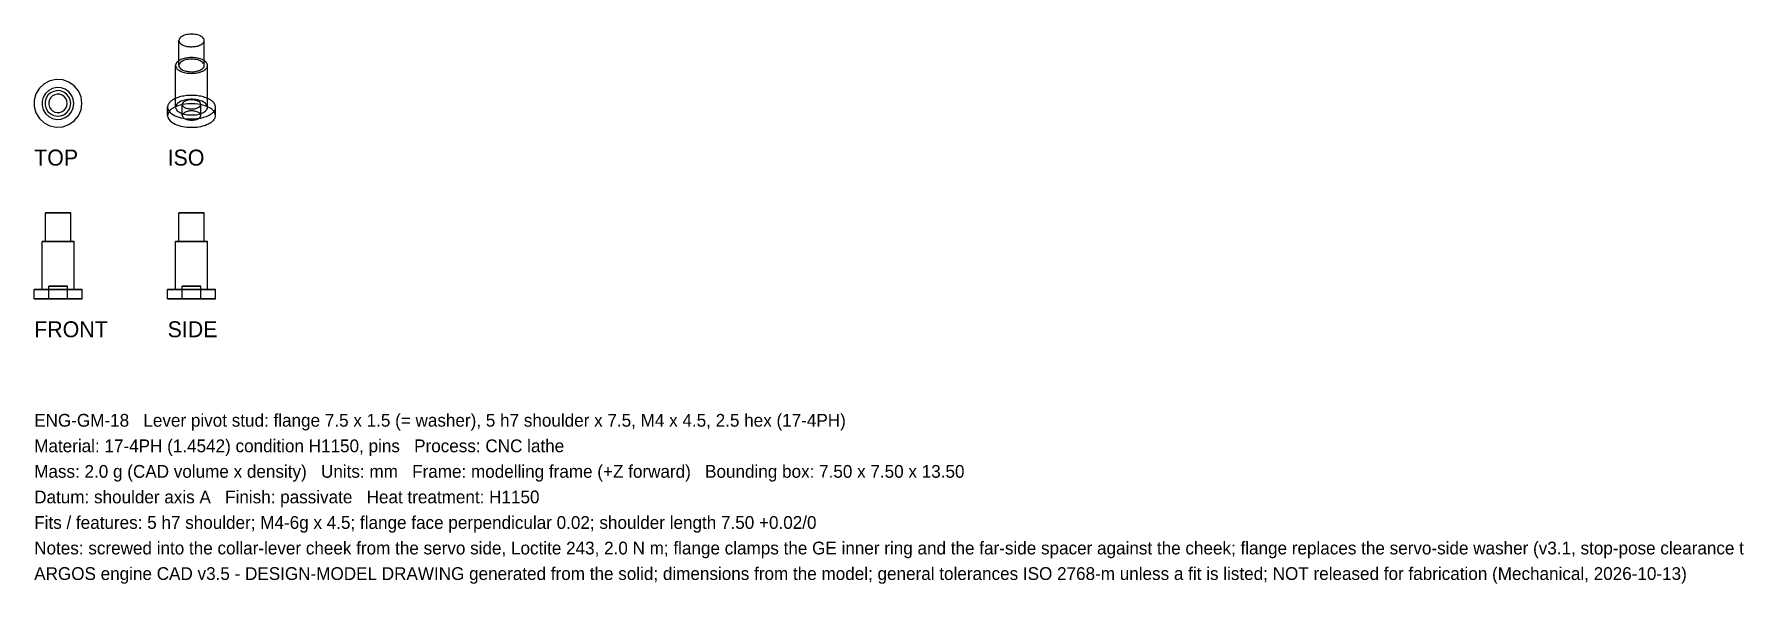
# Model space of a CAD drawing. Header units: millimetres. Extents: x 0 to 268, y -45 to 41.
import ezdxf

# ---------------------------------------------------------------- set-up
doc = ezdxf.new("R2010")
doc.units = ezdxf.units.MM
for name, color, linetype in [('FRONT_HIDDEN', 8, 'CONTINUOUS'), ('FRONT_VISIBLE', 7, 'Continuous'), ('ISO_HIDDEN', 8, 'CONTINUOUS'), ('ISO_VISIBLE', 7, 'Continuous'), ('SIDE_HIDDEN', 8, 'CONTINUOUS'), ('SIDE_VISIBLE', 7, 'Continuous'), ('TOP_HIDDEN', 8, 'CONTINUOUS'), ('TOP_VISIBLE', 7, 'Continuous')]:
    doc.layers.add(name, color=color, linetype=linetype)

msp = doc.modelspace()

# ---------------------------------------------------------------- linework, layer by layer
at = {"layer": 'FRONT_HIDDEN'}
for points in [[(5.75, 13.5), (5.58, 13.5), (5.4, 13.5), (5.23, 13.5), (5.05, 13.5), (4.88, 13.5), (4.71, 13.5), (4.53, 13.5), (4.36, 13.5), (4.18, 13.5), (4.01, 13.5), (3.84, 13.5), (3.66, 13.5), (3.49, 13.5), (3.32, 13.5), (3.14, 13.5), (2.97, 13.5), (2.79, 13.5), (2.62, 13.5), (2.45, 13.5), (2.27, 13.5), (2.1, 13.5), (1.92, 13.5), (1.75, 13.5)], [(6.25, 9), (6.03, 9), (5.82, 9), (5.6, 9), (5.38, 9), (5.16, 9), (4.95, 9), (4.73, 9), (4.51, 9), (4.29, 9), (4.08, 9), (3.86, 9), (3.64, 9), (3.42, 9), (3.21, 9), (2.99, 9), (2.77, 9), (2.55, 9), (2.34, 9), (2.12, 9), (1.9, 9), (1.68, 9), (1.47, 9), (1.25, 9)], [(5.75, 9), (5.58, 9), (5.4, 9), (5.23, 9), (5.05, 9), (4.88, 9), (4.71, 9), (4.53, 9), (4.36, 9), (4.18, 9), (4.01, 9), (3.84, 9), (3.66, 9), (3.49, 9), (3.32, 9), (3.14, 9), (2.97, 9), (2.79, 9), (2.62, 9), (2.45, 9), (2.27, 9), (2.1, 9), (1.92, 9), (1.75, 9)], [(1.75, 9), (1.92, 9), (2.1, 9), (2.27, 9), (2.45, 9), (2.62, 9), (2.79, 9), (2.97, 9), (3.14, 9), (3.32, 9), (3.49, 9), (3.66, 9), (3.84, 9), (4.01, 9), (4.18, 9), (4.36, 9), (4.53, 9), (4.71, 9), (4.88, 9), (5.05, 9), (5.23, 9), (5.4, 9), (5.58, 9), (5.75, 9)], [(7.5, 1.5), (7.17, 1.5), (6.85, 1.5), (6.52, 1.5), (6.2, 1.5), (5.87, 1.5), (5.54, 1.5), (5.22, 1.5), (4.89, 1.5), (4.57, 1.5), (4.24, 1.5), (3.91, 1.5), (3.59, 1.5), (3.26, 1.5), (2.93, 1.5), (2.61, 1.5), (2.28, 1.5), (1.96, 1.5), (1.63, 1.5), (1.3, 1.5), (0.98, 1.5), (0.65, 1.5), (0.33, 1.5), (0, 1.5)], [(7.5, 0), (7.17, 0), (6.85, 0), (6.52, 0), (6.2, 0), (5.87, 0), (5.54, 0), (5.22, 0), (4.89, 0), (4.57, 0), (4.24, 0), (3.91, 0), (3.59, 0), (3.26, 0), (2.93, 0), (2.61, 0), (2.28, 0), (1.96, 0), (1.63, 0), (1.3, 0), (0.98, 0), (0.65, 0), (0.33, 0), (0, 0)], [(6.25, 1.5), (6.03, 1.5), (5.82, 1.5), (5.6, 1.5), (5.38, 1.5), (5.16, 1.5), (4.95, 1.5), (4.73, 1.5), (4.51, 1.5), (4.29, 1.5), (4.08, 1.5), (3.86, 1.5), (3.64, 1.5), (3.42, 1.5), (3.21, 1.5), (2.99, 1.5), (2.77, 1.5), (2.55, 1.5), (2.34, 1.5), (2.12, 1.5), (1.9, 1.5), (1.68, 1.5), (1.47, 1.5), (1.25, 1.5)], [(1.25, 1.5), (1.47, 1.5), (1.68, 1.5), (1.9, 1.5), (2.12, 1.5), (2.34, 1.5), (2.55, 1.5), (2.77, 1.5), (2.99, 1.5), (3.21, 1.5), (3.42, 1.5), (3.64, 1.5), (3.86, 1.5), (4.08, 1.5), (4.29, 1.5), (4.51, 1.5), (4.73, 1.5), (4.95, 1.5), (5.16, 1.5), (5.38, 1.5), (5.6, 1.5), (5.82, 1.5), (6.03, 1.5), (6.25, 1.5)], [(5.2, 2), (5.07, 2), (4.95, 2), (4.82, 2), (4.7, 2), (4.57, 2), (4.44, 2), (4.32, 2), (4.19, 2), (4.07, 2), (3.94, 2), (3.81, 2), (3.69, 2), (3.56, 2), (3.43, 2), (3.31, 2), (3.18, 2), (3.06, 2), (2.93, 2), (2.8, 2), (2.68, 2), (2.55, 2), (2.43, 2), (2.3, 2)], [(2.3, 2), (2.43, 2), (2.55, 2), (2.68, 2), (2.8, 2), (2.93, 2), (3.06, 2), (3.18, 2), (3.31, 2), (3.43, 2), (3.56, 2), (3.69, 2), (3.81, 2), (3.94, 2), (4.07, 2), (4.19, 2), (4.32, 2), (4.44, 2), (4.57, 2), (4.7, 2), (4.82, 2), (4.95, 2), (5.07, 2), (5.2, 2)], [(2.3, 0), (2.3, 2)], [(5.2, 0), (5.07, 0), (4.95, 0), (4.82, 0), (4.7, 0), (4.57, 0), (4.44, 0), (4.32, 0), (4.19, 0), (4.07, 0), (3.94, 0), (3.81, 0), (3.69, 0), (3.56, 0), (3.43, 0), (3.31, 0), (3.18, 0), (3.06, 0), (2.93, 0), (2.8, 0), (2.68, 0), (2.55, 0), (2.43, 0), (2.3, 0)], [(2.3, 0), (2.43, 0), (2.55, 0), (2.68, 0), (2.8, 0), (2.93, 0), (3.06, 0), (3.18, 0), (3.31, 0), (3.43, 0), (3.56, 0), (3.69, 0), (3.81, 0), (3.94, 0), (4.07, 0), (4.19, 0), (4.32, 0), (4.44, 0), (4.57, 0), (4.7, 0), (4.82, 0), (4.95, 0), (5.07, 0), (5.2, 0)], [(5.2, 0), (5.2, 2)]]:
    msp.add_lwpolyline(points, dxfattribs=at)
at = {"layer": 'FRONT_VISIBLE'}
for points in [[(1.75, 13.5), (1.92, 13.5), (2.1, 13.5), (2.27, 13.5), (2.45, 13.5), (2.62, 13.5), (2.79, 13.5), (2.97, 13.5), (3.14, 13.5), (3.32, 13.5), (3.49, 13.5), (3.66, 13.5), (3.84, 13.5), (4.01, 13.5), (4.18, 13.5), (4.36, 13.5), (4.53, 13.5), (4.71, 13.5), (4.88, 13.5), (5.05, 13.5), (5.23, 13.5), (5.4, 13.5), (5.58, 13.5), (5.75, 13.5)], [(1.75, 9), (1.75, 13.5)], [(5.75, 9), (5.75, 13.5)], [(1.25, 9), (1.47, 9), (1.68, 9), (1.9, 9), (2.12, 9), (2.34, 9), (2.55, 9), (2.77, 9), (2.99, 9), (3.21, 9), (3.42, 9), (3.64, 9), (3.86, 9), (4.08, 9), (4.29, 9), (4.51, 9), (4.73, 9), (4.95, 9), (5.16, 9), (5.38, 9), (5.6, 9), (5.82, 9), (6.03, 9), (6.25, 9)], [(1.25, 1.5), (1.25, 9)], [(6.25, 1.5), (6.25, 9)], [(0, 1.5), (0.33, 1.5), (0.65, 1.5), (0.98, 1.5), (1.3, 1.5), (1.63, 1.5), (1.96, 1.5), (2.28, 1.5), (2.61, 1.5), (2.93, 1.5), (3.26, 1.5), (3.59, 1.5), (3.91, 1.5), (4.24, 1.5), (4.57, 1.5), (4.89, 1.5), (5.22, 1.5), (5.54, 1.5), (5.87, 1.5), (6.2, 1.5), (6.52, 1.5), (6.85, 1.5), (7.17, 1.5), (7.5, 1.5)], [(0, 0), (0, 1.5)], [(0, 0), (0.33, 0), (0.65, 0), (0.98, 0), (1.3, 0), (1.63, 0), (1.96, 0), (2.28, 0), (2.61, 0), (2.93, 0), (3.26, 0), (3.59, 0), (3.91, 0), (4.24, 0), (4.57, 0), (4.89, 0), (5.22, 0), (5.54, 0), (5.87, 0), (6.2, 0), (6.52, 0), (6.85, 0), (7.17, 0), (7.5, 0)], [(7.5, 0), (7.5, 1.5)]]:
    msp.add_lwpolyline(points, dxfattribs=at)
at = {"layer": 'ISO_HIDDEN'}
for points in [[(26.62, 37.29), (26.47, 37.39), (26.31, 37.47), (26.14, 37.53), (25.97, 37.59), (25.79, 37.64), (25.62, 37.68), (25.44, 37.72), (25.26, 37.74), (25.08, 37.76), (24.9, 37.78), (24.72, 37.78), (24.53, 37.78), (24.35, 37.78), (24.17, 37.76), (23.99, 37.74), (23.81, 37.72), (23.63, 37.68), (23.46, 37.64), (23.28, 37.59), (23.11, 37.53), (22.94, 37.47), (22.78, 37.39), (22.62, 37.29)], [(26.62, 36.55), (26.58, 36.76), (26.47, 36.93), (26.32, 37.08), (26.14, 37.19), (25.96, 37.29), (25.76, 37.36), (25.56, 37.42), (25.35, 37.47), (25.15, 37.5), (24.94, 37.53), (24.73, 37.54), (24.52, 37.54), (24.31, 37.53), (24.1, 37.5), (23.9, 37.47), (23.69, 37.42), (23.49, 37.36), (23.29, 37.29), (23.11, 37.19), (22.93, 37.08), (22.78, 36.93), (22.67, 36.76), (22.62, 36.55)], [(28.38, 28.72), (28.29, 29.1), (28.08, 29.43), (27.8, 29.7), (27.47, 29.92), (27.12, 30.1), (26.75, 30.24), (26.38, 30.35), (25.99, 30.44), (25.61, 30.5), (25.21, 30.54), (24.82, 30.56), (24.43, 30.56), (24.04, 30.54), (23.64, 30.5), (23.26, 30.44), (22.87, 30.35), (22.5, 30.24), (22.13, 30.1), (21.78, 29.92), (21.45, 29.7), (21.17, 29.43), (20.96, 29.1), (20.88, 28.72)], [(27.12, 31.4), (26.92, 31.49), (26.71, 31.56), (26.5, 31.63), (26.28, 31.68), (26.06, 31.73), (25.84, 31.77), (25.62, 31.81), (25.4, 31.83), (25.18, 31.85), (24.96, 31.87), (24.74, 31.87), (24.51, 31.87), (24.29, 31.87), (24.07, 31.85), (23.85, 31.83), (23.63, 31.81), (23.41, 31.77), (23.19, 31.73), (22.97, 31.68), (22.75, 31.63), (22.54, 31.56), (22.33, 31.49), (22.12, 31.4)], [(27.12, 30.03), (27.07, 30.28), (26.93, 30.5), (26.74, 30.68), (26.52, 30.83), (26.29, 30.94), (26.04, 31.04), (25.79, 31.11), (25.54, 31.17), (25.28, 31.21), (25.02, 31.24), (24.76, 31.26), (24.49, 31.26), (24.23, 31.24), (23.97, 31.21), (23.71, 31.17), (23.46, 31.11), (23.21, 31.04), (22.96, 30.94), (22.73, 30.83), (22.51, 30.68), (22.32, 30.5), (22.18, 30.28), (22.12, 30.03)], [(26.07, 30.46), (26.04, 30.61), (25.96, 30.74), (25.85, 30.84), (25.73, 30.93), (25.59, 30.99), (25.45, 31.05), (25.3, 31.09), (25.15, 31.13), (25, 31.15), (24.85, 31.17), (24.7, 31.17), (24.55, 31.17), (24.4, 31.17), (24.25, 31.15), (24.1, 31.13), (23.95, 31.09), (23.8, 31.05), (23.66, 30.99), (23.52, 30.93), (23.4, 30.84), (23.29, 30.74), (23.21, 30.61), (23.18, 30.46)], [(23.18, 30.46), (23.2, 30.34), (23.25, 30.23), (23.33, 30.14), (23.42, 30.06), (23.53, 30), (23.63, 29.94), (23.75, 29.89), (23.86, 29.85), (23.98, 29.82), (24.1, 29.8), (24.22, 29.78), (24.34, 29.76), (24.46, 29.75), (24.58, 29.75), (24.7, 29.75), (24.83, 29.75), (24.95, 29.77), (25.07, 29.78), (25.19, 29.8), (25.31, 29.83), (25.42, 29.87), (25.54, 29.91), (25.65, 29.96)], [(23.18, 28.72), (23.18, 30.46)], [(26.07, 28.72), (26.04, 28.87), (25.96, 29), (25.85, 29.1), (25.73, 29.19), (25.59, 29.25), (25.45, 29.31), (25.3, 29.35), (25.15, 29.39), (25, 29.41), (24.85, 29.43), (24.7, 29.43), (24.55, 29.43), (24.4, 29.43), (24.25, 29.41), (24.1, 29.39), (23.95, 29.35), (23.8, 29.31), (23.66, 29.25), (23.52, 29.19), (23.4, 29.1), (23.29, 29), (23.21, 28.87), (23.18, 28.72)], [(25.65, 29.96), (25.68, 29.97), (25.7, 29.98), (25.73, 30), (25.76, 30.01), (25.78, 30.03), (25.81, 30.05), (25.83, 30.07), (25.86, 30.08), (25.88, 30.1), (25.9, 30.12), (25.92, 30.14), (25.94, 30.16), (25.96, 30.19), (25.98, 30.21), (26, 30.24), (26.02, 30.26), (26.03, 30.29), (26.04, 30.31), (26.05, 30.34), (26.06, 30.37), (26.07, 30.4), (26.07, 30.43), (26.07, 30.46)], [(26.07, 28.72), (26.07, 30.46)], [(23.18, 28.72), (23.2, 28.6), (23.25, 28.49), (23.33, 28.4), (23.42, 28.32), (23.53, 28.26), (23.63, 28.2), (23.75, 28.15), (23.86, 28.11), (23.98, 28.08), (24.1, 28.06), (24.22, 28.04), (24.34, 28.02), (24.46, 28.01), (24.58, 28.01), (24.7, 28.01), (24.83, 28.01), (24.95, 28.02), (25.07, 28.04), (25.19, 28.06), (25.31, 28.09), (25.42, 28.12), (25.54, 28.17), (25.65, 28.22)], [(25.65, 28.22), (25.68, 28.23), (25.7, 28.24), (25.73, 28.26), (25.76, 28.27), (25.78, 28.29), (25.81, 28.31), (25.83, 28.32), (25.86, 28.34), (25.88, 28.36), (25.9, 28.38), (25.92, 28.4), (25.94, 28.42), (25.96, 28.45), (25.98, 28.47), (26, 28.49), (26.02, 28.52), (26.03, 28.55), (26.04, 28.57), (26.05, 28.6), (26.06, 28.63), (26.07, 28.66), (26.07, 28.69), (26.07, 28.72)]]:
    msp.add_lwpolyline(points, dxfattribs=at)
at = {"layer": 'ISO_VISIBLE'}
for points in [[(26.62, 40.47), (26.58, 40.67), (26.47, 40.85), (26.32, 41), (26.14, 41.11), (25.96, 41.21), (25.76, 41.28), (25.56, 41.34), (25.35, 41.39), (25.15, 41.42), (24.94, 41.44), (24.73, 41.45), (24.52, 41.45), (24.31, 41.44), (24.1, 41.42), (23.9, 41.39), (23.69, 41.34), (23.49, 41.28), (23.29, 41.21), (23.11, 41.11), (22.93, 41), (22.78, 40.85), (22.67, 40.67), (22.62, 40.47)], [(22.62, 40.47), (22.65, 40.31), (22.73, 40.16), (22.84, 40.03), (22.97, 39.92), (23.11, 39.83), (23.26, 39.75), (23.41, 39.69), (23.57, 39.63), (23.73, 39.59), (23.9, 39.55), (24.06, 39.53), (24.23, 39.51), (24.4, 39.49), (24.57, 39.49), (24.73, 39.49), (24.9, 39.5), (25.07, 39.51), (25.24, 39.53), (25.4, 39.56), (25.57, 39.6), (25.73, 39.65), (25.89, 39.71), (26.04, 39.77)], [(22.62, 36.55), (22.62, 40.47)], [(26.04, 39.77), (26.08, 39.79), (26.11, 39.81), (26.15, 39.83), (26.19, 39.85), (26.22, 39.88), (26.25, 39.9), (26.29, 39.92), (26.32, 39.95), (26.35, 39.98), (26.39, 40), (26.42, 40.03), (26.44, 40.06), (26.47, 40.09), (26.5, 40.13), (26.52, 40.16), (26.54, 40.19), (26.56, 40.23), (26.58, 40.27), (26.6, 40.31), (26.61, 40.35), (26.62, 40.39), (26.62, 40.43), (26.62, 40.47)], [(26.62, 36.55), (26.62, 40.47)], [(22.62, 37.29), (22.59, 37.27), (22.56, 37.25), (22.53, 37.22), (22.49, 37.2), (22.46, 37.17), (22.43, 37.15), (22.4, 37.12), (22.37, 37.09), (22.35, 37.06), (22.32, 37.03), (22.29, 37), (22.27, 36.97), (22.25, 36.93), (22.23, 36.9), (22.21, 36.86), (22.19, 36.83), (22.17, 36.79), (22.16, 36.75), (22.15, 36.71), (22.14, 36.67), (22.13, 36.63), (22.13, 36.59), (22.12, 36.55)], [(22.12, 36.55), (22.16, 36.35), (22.26, 36.16), (22.39, 36), (22.55, 35.87), (22.73, 35.75), (22.92, 35.66), (23.11, 35.58), (23.31, 35.51), (23.51, 35.45), (23.72, 35.41), (23.92, 35.37), (24.13, 35.35), (24.34, 35.33), (24.55, 35.32), (24.76, 35.33), (24.97, 35.34), (25.18, 35.35), (25.39, 35.38), (25.6, 35.42), (25.8, 35.47), (26, 35.53), (26.2, 35.6), (26.39, 35.68)], [(22.12, 30.03), (22.12, 36.55)], [(22.62, 36.55), (22.65, 36.39), (22.73, 36.24), (22.84, 36.11), (22.97, 36), (23.11, 35.91), (23.26, 35.84), (23.41, 35.77), (23.57, 35.72), (23.73, 35.67), (23.9, 35.64), (24.06, 35.61), (24.23, 35.59), (24.4, 35.58), (24.57, 35.57), (24.73, 35.57), (24.9, 35.58), (25.07, 35.59), (25.24, 35.62), (25.4, 35.65), (25.57, 35.69), (25.73, 35.73), (25.89, 35.79), (26.04, 35.86)], [(26.04, 35.86), (26.08, 35.88), (26.11, 35.9), (26.15, 35.92), (26.19, 35.94), (26.22, 35.96), (26.25, 35.98), (26.29, 36.01), (26.32, 36.03), (26.35, 36.06), (26.39, 36.09), (26.42, 36.12), (26.44, 36.15), (26.47, 36.18), (26.5, 36.21), (26.52, 36.24), (26.54, 36.28), (26.56, 36.31), (26.58, 36.35), (26.6, 36.39), (26.61, 36.43), (26.62, 36.47), (26.62, 36.51), (26.62, 36.55)], [(26.39, 35.68), (26.44, 35.71), (26.49, 35.73), (26.53, 35.76), (26.58, 35.78), (26.62, 35.81), (26.66, 35.84), (26.7, 35.87), (26.75, 35.9), (26.79, 35.94), (26.83, 35.97), (26.86, 36.01), (26.9, 36.04), (26.93, 36.08), (26.97, 36.12), (27, 36.16), (27.02, 36.21), (27.05, 36.25), (27.07, 36.3), (27.09, 36.35), (27.11, 36.4), (27.12, 36.45), (27.12, 36.5), (27.12, 36.55)], [(27.12, 36.55), (27.12, 36.59), (27.12, 36.63), (27.11, 36.67), (27.1, 36.71), (27.09, 36.75), (27.08, 36.79), (27.06, 36.83), (27.04, 36.86), (27.02, 36.9), (27, 36.93), (26.98, 36.97), (26.96, 37), (26.93, 37.03), (26.9, 37.06), (26.88, 37.09), (26.85, 37.12), (26.82, 37.15), (26.79, 37.17), (26.76, 37.2), (26.72, 37.22), (26.69, 37.25), (26.66, 37.27), (26.62, 37.29)], [(27.12, 30.03), (27.12, 36.55)], [(22.12, 31.4), (22.05, 31.37), (21.97, 31.33), (21.89, 31.29), (21.82, 31.25), (21.75, 31.21), (21.67, 31.16), (21.6, 31.12), (21.53, 31.07), (21.46, 31.02), (21.4, 30.96), (21.33, 30.91), (21.27, 30.85), (21.21, 30.79), (21.15, 30.72), (21.1, 30.66), (21.05, 30.59), (21.01, 30.51), (20.97, 30.44), (20.94, 30.36), (20.91, 30.28), (20.89, 30.2), (20.88, 30.11), (20.88, 30.03)], [(20.88, 30.03), (20.93, 29.72), (21.07, 29.44), (21.27, 29.2), (21.52, 28.99), (21.78, 28.82), (22.06, 28.68), (22.35, 28.56), (22.65, 28.46), (22.95, 28.37), (23.26, 28.31), (23.57, 28.25), (23.89, 28.22), (24.2, 28.19), (24.52, 28.18), (24.83, 28.18), (25.15, 28.2), (25.46, 28.23), (25.77, 28.27), (26.08, 28.32), (26.39, 28.4), (26.69, 28.49), (26.99, 28.59), (27.28, 28.72)], [(20.88, 28.72), (20.88, 30.03)], [(22.12, 30.03), (22.16, 29.82), (22.26, 29.63), (22.39, 29.47), (22.55, 29.34), (22.73, 29.22), (22.92, 29.13), (23.11, 29.05), (23.31, 28.98), (23.51, 28.92), (23.72, 28.88), (23.92, 28.84), (24.13, 28.82), (24.34, 28.8), (24.55, 28.8), (24.76, 28.8), (24.97, 28.81), (25.18, 28.83), (25.39, 28.85), (25.6, 28.89), (25.8, 28.94), (26, 29), (26.2, 29.07), (26.39, 29.16)], [(26.39, 29.16), (26.44, 29.18), (26.49, 29.2), (26.53, 29.23), (26.58, 29.26), (26.62, 29.28), (26.66, 29.31), (26.7, 29.34), (26.75, 29.37), (26.79, 29.41), (26.83, 29.44), (26.86, 29.48), (26.9, 29.52), (26.93, 29.55), (26.97, 29.59), (27, 29.64), (27.02, 29.68), (27.05, 29.73), (27.07, 29.77), (27.09, 29.82), (27.11, 29.87), (27.12, 29.92), (27.12, 29.97), (27.12, 30.03)], [(28.38, 30.03), (28.37, 30.11), (28.36, 30.2), (28.34, 30.28), (28.31, 30.36), (28.28, 30.44), (28.24, 30.51), (28.2, 30.59), (28.15, 30.66), (28.1, 30.72), (28.04, 30.79), (27.98, 30.85), (27.92, 30.91), (27.85, 30.96), (27.79, 31.02), (27.72, 31.07), (27.65, 31.12), (27.58, 31.16), (27.5, 31.21), (27.43, 31.25), (27.36, 31.29), (27.28, 31.33), (27.2, 31.37), (27.12, 31.4)], [(27.28, 28.72), (27.35, 28.76), (27.42, 28.79), (27.48, 28.83), (27.55, 28.87), (27.62, 28.91), (27.68, 28.96), (27.74, 29), (27.81, 29.05), (27.87, 29.1), (27.93, 29.15), (27.98, 29.2), (28.04, 29.26), (28.09, 29.32), (28.14, 29.38), (28.18, 29.44), (28.22, 29.51), (28.26, 29.58), (28.3, 29.65), (28.32, 29.72), (28.35, 29.79), (28.36, 29.87), (28.37, 29.95), (28.38, 30.03)], [(28.38, 28.72), (28.38, 30.03)], [(20.88, 28.72), (20.93, 28.41), (21.07, 28.13), (21.27, 27.89), (21.52, 27.69), (21.78, 27.52), (22.06, 27.37), (22.35, 27.25), (22.65, 27.15), (22.95, 27.07), (23.26, 27), (23.57, 26.95), (23.89, 26.91), (24.2, 26.89), (24.52, 26.88), (24.83, 26.88), (25.15, 26.89), (25.46, 26.92), (25.77, 26.96), (26.08, 27.02), (26.39, 27.09), (26.69, 27.18), (26.99, 27.29), (27.28, 27.42)], [(27.28, 27.42), (27.35, 27.45), (27.42, 27.49), (27.48, 27.53), (27.55, 27.57), (27.62, 27.61), (27.68, 27.65), (27.74, 27.7), (27.81, 27.74), (27.87, 27.79), (27.93, 27.84), (27.98, 27.9), (28.04, 27.95), (28.09, 28.01), (28.14, 28.07), (28.18, 28.14), (28.22, 28.2), (28.26, 28.27), (28.3, 28.34), (28.32, 28.41), (28.35, 28.49), (28.36, 28.57), (28.37, 28.64), (28.38, 28.72)]]:
    msp.add_lwpolyline(points, dxfattribs=at)
at = {"layer": 'SIDE_HIDDEN'}
for points in [[(26.62, 13.5), (26.45, 13.5), (26.28, 13.5), (26.1, 13.5), (25.93, 13.5), (25.76, 13.5), (25.58, 13.5), (25.41, 13.5), (25.23, 13.5), (25.06, 13.5), (24.89, 13.5), (24.71, 13.5), (24.54, 13.5), (24.36, 13.5), (24.19, 13.5), (24.02, 13.5), (23.84, 13.5), (23.67, 13.5), (23.49, 13.5), (23.32, 13.5), (23.15, 13.5), (22.97, 13.5), (22.8, 13.5), (22.62, 13.5)], [(27.12, 9), (26.91, 9), (26.69, 9), (26.47, 9), (26.26, 9), (26.04, 9), (25.82, 9), (25.6, 9), (25.39, 9), (25.17, 9), (24.95, 9), (24.73, 9), (24.52, 9), (24.3, 9), (24.08, 9), (23.86, 9), (23.65, 9), (23.43, 9), (23.21, 9), (22.99, 9), (22.78, 9), (22.56, 9), (22.34, 9), (22.12, 9)], [(26.62, 9), (26.45, 9), (26.28, 9), (26.1, 9), (25.93, 9), (25.76, 9), (25.58, 9), (25.41, 9), (25.23, 9), (25.06, 9), (24.89, 9), (24.71, 9), (24.54, 9), (24.36, 9), (24.19, 9), (24.02, 9), (23.84, 9), (23.67, 9), (23.49, 9), (23.32, 9), (23.15, 9), (22.97, 9), (22.8, 9), (22.62, 9)], [(22.62, 9), (22.71, 9), (22.8, 9), (22.89, 9), (22.97, 9), (23.06, 9), (23.15, 9), (23.23, 9), (23.32, 9), (23.41, 9), (23.49, 9), (23.58, 9), (23.67, 9), (23.76, 9), (23.84, 9), (23.93, 9), (24.02, 9), (24.1, 9), (24.19, 9), (24.28, 9), (24.36, 9), (24.45, 9), (24.54, 9), (24.62, 9)], [(24.62, 9), (24.71, 9), (24.8, 9), (24.89, 9), (24.97, 9), (25.06, 9), (25.15, 9), (25.23, 9), (25.32, 9), (25.41, 9), (25.49, 9), (25.58, 9), (25.67, 9), (25.76, 9), (25.84, 9), (25.93, 9), (26.02, 9), (26.1, 9), (26.19, 9), (26.28, 9), (26.36, 9), (26.45, 9), (26.54, 9), (26.62, 9)], [(28.38, 1.5), (28.05, 1.5), (27.72, 1.5), (27.4, 1.5), (27.07, 1.5), (26.74, 1.5), (26.42, 1.5), (26.09, 1.5), (25.77, 1.5), (25.44, 1.5), (25.11, 1.5), (24.79, 1.5), (24.46, 1.5), (24.14, 1.5), (23.81, 1.5), (23.48, 1.5), (23.16, 1.5), (22.83, 1.5), (22.51, 1.5), (22.18, 1.5), (21.85, 1.5), (21.53, 1.5), (21.2, 1.5), (20.88, 1.5)], [(28.38, 0), (28.05, 0), (27.72, 0), (27.4, 0), (27.07, 0), (26.74, 0), (26.42, 0), (26.09, 0), (25.77, 0), (25.44, 0), (25.11, 0), (24.79, 0), (24.46, 0), (24.14, 0), (23.81, 0), (23.48, 0), (23.16, 0), (22.83, 0), (22.51, 0), (22.18, 0), (21.85, 0), (21.53, 0), (21.2, 0), (20.88, 0)], [(27.12, 1.5), (26.91, 1.5), (26.69, 1.5), (26.47, 1.5), (26.26, 1.5), (26.04, 1.5), (25.82, 1.5), (25.6, 1.5), (25.39, 1.5), (25.17, 1.5), (24.95, 1.5), (24.73, 1.5), (24.52, 1.5), (24.3, 1.5), (24.08, 1.5), (23.86, 1.5), (23.65, 1.5), (23.43, 1.5), (23.21, 1.5), (22.99, 1.5), (22.78, 1.5), (22.56, 1.5), (22.34, 1.5), (22.12, 1.5)], [(22.12, 1.5), (22.23, 1.5), (22.34, 1.5), (22.45, 1.5), (22.56, 1.5), (22.67, 1.5), (22.78, 1.5), (22.89, 1.5), (22.99, 1.5), (23.1, 1.5), (23.21, 1.5), (23.32, 1.5), (23.43, 1.5), (23.54, 1.5), (23.65, 1.5), (23.76, 1.5), (23.86, 1.5), (23.97, 1.5), (24.08, 1.5), (24.19, 1.5), (24.3, 1.5), (24.41, 1.5), (24.52, 1.5), (24.62, 1.5)], [(26.07, 2), (25.95, 2), (25.82, 2), (25.7, 2), (25.57, 2), (25.44, 2), (25.32, 2), (25.19, 2), (25.07, 2), (24.94, 2), (24.81, 2), (24.69, 2), (24.56, 2), (24.44, 2), (24.31, 2), (24.18, 2), (24.06, 2), (23.93, 2), (23.81, 2), (23.68, 2), (23.55, 2), (23.43, 2), (23.3, 2), (23.18, 2)], [(23.18, 2), (23.24, 2), (23.3, 2), (23.36, 2), (23.43, 2), (23.49, 2), (23.55, 2), (23.62, 2), (23.68, 2), (23.74, 2), (23.81, 2), (23.87, 2), (23.93, 2), (23.99, 2), (24.06, 2), (24.12, 2), (24.18, 2), (24.25, 2), (24.31, 2), (24.37, 2), (24.44, 2), (24.5, 2), (24.56, 2), (24.62, 2)], [(23.18, 0), (23.18, 2)], [(26.07, 0), (25.95, 0), (25.82, 0), (25.7, 0), (25.57, 0), (25.44, 0), (25.32, 0), (25.19, 0), (25.07, 0), (24.94, 0), (24.81, 0), (24.69, 0), (24.56, 0), (24.44, 0), (24.31, 0), (24.18, 0), (24.06, 0), (23.93, 0), (23.81, 0), (23.68, 0), (23.55, 0), (23.43, 0), (23.3, 0), (23.18, 0)], [(23.18, 0), (23.24, 0), (23.3, 0), (23.36, 0), (23.43, 0), (23.49, 0), (23.55, 0), (23.62, 0), (23.68, 0), (23.74, 0), (23.81, 0), (23.87, 0), (23.93, 0), (23.99, 0), (24.06, 0), (24.12, 0), (24.18, 0), (24.25, 0), (24.31, 0), (24.37, 0), (24.44, 0), (24.5, 0), (24.56, 0), (24.62, 0)], [(24.62, 2), (24.69, 2), (24.75, 2), (24.81, 2), (24.88, 2), (24.94, 2), (25, 2), (25.07, 2), (25.13, 2), (25.19, 2), (25.26, 2), (25.32, 2), (25.38, 2), (25.44, 2), (25.51, 2), (25.57, 2), (25.63, 2), (25.7, 2), (25.76, 2), (25.82, 2), (25.89, 2), (25.95, 2), (26.01, 2), (26.07, 2)], [(24.62, 1.5), (24.73, 1.5), (24.84, 1.5), (24.95, 1.5), (25.06, 1.5), (25.17, 1.5), (25.28, 1.5), (25.39, 1.5), (25.49, 1.5), (25.6, 1.5), (25.71, 1.5), (25.82, 1.5), (25.93, 1.5), (26.04, 1.5), (26.15, 1.5), (26.26, 1.5), (26.36, 1.5), (26.47, 1.5), (26.58, 1.5), (26.69, 1.5), (26.8, 1.5), (26.91, 1.5), (27.02, 1.5), (27.12, 1.5)], [(24.62, 0), (24.69, 0), (24.75, 0), (24.81, 0), (24.88, 0), (24.94, 0), (25, 0), (25.07, 0), (25.13, 0), (25.19, 0), (25.26, 0), (25.32, 0), (25.38, 0), (25.44, 0), (25.51, 0), (25.57, 0), (25.63, 0), (25.7, 0), (25.76, 0), (25.82, 0), (25.89, 0), (25.95, 0), (26.01, 0), (26.07, 0)], [(26.07, 0), (26.07, 2)]]:
    msp.add_lwpolyline(points, dxfattribs=at)
at = {"layer": 'SIDE_VISIBLE'}
for points in [[(22.62, 13.5), (22.71, 13.5), (22.8, 13.5), (22.89, 13.5), (22.97, 13.5), (23.06, 13.5), (23.15, 13.5), (23.23, 13.5), (23.32, 13.5), (23.41, 13.5), (23.49, 13.5), (23.58, 13.5), (23.67, 13.5), (23.76, 13.5), (23.84, 13.5), (23.93, 13.5), (24.02, 13.5), (24.1, 13.5), (24.19, 13.5), (24.28, 13.5), (24.36, 13.5), (24.45, 13.5), (24.54, 13.5), (24.62, 13.5)], [(22.62, 9), (22.62, 13.5)], [(24.62, 13.5), (24.71, 13.5), (24.8, 13.5), (24.89, 13.5), (24.97, 13.5), (25.06, 13.5), (25.15, 13.5), (25.23, 13.5), (25.32, 13.5), (25.41, 13.5), (25.49, 13.5), (25.58, 13.5), (25.67, 13.5), (25.76, 13.5), (25.84, 13.5), (25.93, 13.5), (26.02, 13.5), (26.1, 13.5), (26.19, 13.5), (26.28, 13.5), (26.36, 13.5), (26.45, 13.5), (26.54, 13.5), (26.62, 13.5)], [(26.62, 9), (26.62, 13.5)], [(22.12, 9), (22.23, 9), (22.34, 9), (22.45, 9), (22.56, 9), (22.67, 9), (22.78, 9), (22.89, 9), (22.99, 9), (23.1, 9), (23.21, 9), (23.32, 9), (23.43, 9), (23.54, 9), (23.65, 9), (23.76, 9), (23.86, 9), (23.97, 9), (24.08, 9), (24.19, 9), (24.3, 9), (24.41, 9), (24.52, 9), (24.62, 9)], [(22.12, 1.5), (22.12, 9)], [(24.62, 9), (24.73, 9), (24.84, 9), (24.95, 9), (25.06, 9), (25.17, 9), (25.28, 9), (25.39, 9), (25.49, 9), (25.6, 9), (25.71, 9), (25.82, 9), (25.93, 9), (26.04, 9), (26.15, 9), (26.26, 9), (26.36, 9), (26.47, 9), (26.58, 9), (26.69, 9), (26.8, 9), (26.91, 9), (27.02, 9), (27.12, 9)], [(27.12, 1.5), (27.12, 9)], [(20.88, 1.5), (21.04, 1.5), (21.2, 1.5), (21.36, 1.5), (21.53, 1.5), (21.69, 1.5), (21.85, 1.5), (22.02, 1.5), (22.18, 1.5), (22.34, 1.5), (22.51, 1.5), (22.67, 1.5), (22.83, 1.5), (22.99, 1.5), (23.16, 1.5), (23.32, 1.5), (23.48, 1.5), (23.65, 1.5), (23.81, 1.5), (23.97, 1.5), (24.14, 1.5), (24.3, 1.5), (24.46, 1.5), (24.62, 1.5)], [(20.88, 0), (20.88, 1.5)], [(20.88, 0), (21.04, 0), (21.2, 0), (21.36, 0), (21.53, 0), (21.69, 0), (21.85, 0), (22.02, 0), (22.18, 0), (22.34, 0), (22.51, 0), (22.67, 0), (22.83, 0), (22.99, 0), (23.16, 0), (23.32, 0), (23.48, 0), (23.65, 0), (23.81, 0), (23.97, 0), (24.14, 0), (24.3, 0), (24.46, 0), (24.62, 0)], [(24.62, 1.5), (24.79, 1.5), (24.95, 1.5), (25.11, 1.5), (25.28, 1.5), (25.44, 1.5), (25.6, 1.5), (25.77, 1.5), (25.93, 1.5), (26.09, 1.5), (26.26, 1.5), (26.42, 1.5), (26.58, 1.5), (26.74, 1.5), (26.91, 1.5), (27.07, 1.5), (27.23, 1.5), (27.4, 1.5), (27.56, 1.5), (27.72, 1.5), (27.89, 1.5), (28.05, 1.5), (28.21, 1.5), (28.38, 1.5)], [(24.62, 0), (24.79, 0), (24.95, 0), (25.11, 0), (25.28, 0), (25.44, 0), (25.6, 0), (25.77, 0), (25.93, 0), (26.09, 0), (26.26, 0), (26.42, 0), (26.58, 0), (26.74, 0), (26.91, 0), (27.07, 0), (27.23, 0), (27.4, 0), (27.56, 0), (27.72, 0), (27.89, 0), (28.05, 0), (28.21, 0), (28.38, 0)], [(28.38, 0), (28.38, 1.5)]]:
    msp.add_lwpolyline(points, dxfattribs=at)
at = {"layer": 'TOP_HIDDEN'}
for points in [[(7.47, 30.62), (7.33, 31.63), (6.92, 32.56), (6.27, 33.36), (5.44, 33.95), (4.48, 34.29), (3.46, 34.36), (2.46, 34.15), (1.55, 33.68), (0.81, 32.98), (0.28, 32.11), (0, 31.13), (0, 30.11), (0.28, 29.12), (0.81, 28.25), (1.55, 27.55), (2.46, 27.08), (3.46, 26.88), (4.48, 26.94), (5.44, 27.29), (6.27, 27.88), (6.92, 28.67), (7.33, 29.6), (7.47, 30.62)], [(6.22, 30.62), (6.12, 31.29), (5.85, 31.92), (5.42, 32.44), (4.87, 32.84), (4.22, 33.06), (3.54, 33.11), (2.88, 32.97), (2.27, 32.66), (1.78, 32.19), (1.42, 31.61), (1.24, 30.96), (1.24, 30.28), (1.42, 29.62), (1.78, 29.04), (2.27, 28.57), (2.88, 28.26), (3.54, 28.12), (4.22, 28.17), (4.87, 28.4), (5.42, 28.79), (5.85, 29.32), (6.12, 29.94), (6.22, 30.62)], [(5.72, 30.62), (5.64, 31.16), (5.42, 31.66), (5.08, 32.08), (4.64, 32.39), (4.12, 32.57), (3.58, 32.61), (3.05, 32.5), (2.56, 32.25), (2.16, 31.88), (1.88, 31.41), (1.73, 30.89), (1.73, 30.34), (1.88, 29.82), (2.16, 29.35), (2.56, 28.98), (3.05, 28.73), (3.58, 28.62), (4.12, 28.66), (4.64, 28.84), (5.08, 29.15), (5.42, 29.58), (5.64, 30.08), (5.72, 30.62)], [(5.17, 30.62), (5.11, 31.01), (4.95, 31.37), (4.7, 31.68), (4.38, 31.9), (4.01, 32.04), (3.62, 32.06), (3.23, 31.98), (2.88, 31.8), (2.59, 31.53), (2.39, 31.19), (2.28, 30.81), (2.28, 30.42), (2.39, 30.04), (2.59, 29.7), (2.88, 29.43), (3.23, 29.25), (3.62, 29.17), (4.01, 29.2), (4.38, 29.33), (4.7, 29.56), (4.95, 29.86), (5.11, 30.23), (5.17, 30.62)], [(5.17, 30.62), (5.11, 31.01), (4.95, 31.37), (4.7, 31.68), (4.38, 31.9), (4.01, 32.04), (3.62, 32.06), (3.23, 31.98), (2.88, 31.8), (2.59, 31.53), (2.39, 31.19), (2.28, 30.81), (2.28, 30.42), (2.39, 30.04), (2.59, 29.7), (2.88, 29.43), (3.23, 29.25), (3.62, 29.17), (4.01, 29.2), (4.38, 29.33), (4.7, 29.56), (4.95, 29.86), (5.11, 30.23), (5.17, 30.62)]]:
    msp.add_lwpolyline(points, dxfattribs=at)
at = {"layer": 'TOP_VISIBLE'}
for points in [[(7.47, 30.62), (7.33, 31.63), (6.92, 32.56), (6.27, 33.36), (5.44, 33.95), (4.48, 34.29), (3.46, 34.36), (2.46, 34.15), (1.55, 33.68), (0.81, 32.98), (0.28, 32.11), (0, 31.13), (0, 30.11), (0.28, 29.12), (0.81, 28.25), (1.55, 27.55), (2.46, 27.08), (3.46, 26.88), (4.48, 26.94), (5.44, 27.29), (6.27, 27.88), (6.92, 28.67), (7.33, 29.6), (7.47, 30.62)], [(6.22, 30.62), (6.12, 31.29), (5.85, 31.92), (5.42, 32.44), (4.87, 32.84), (4.22, 33.06), (3.54, 33.11), (2.88, 32.97), (2.27, 32.66), (1.78, 32.19), (1.42, 31.61), (1.24, 30.96), (1.24, 30.28), (1.42, 29.62), (1.78, 29.04), (2.27, 28.57), (2.88, 28.26), (3.54, 28.12), (4.22, 28.17), (4.87, 28.4), (5.42, 28.79), (5.85, 29.32), (6.12, 29.94), (6.22, 30.62)], [(5.72, 30.62), (5.64, 31.16), (5.42, 31.66), (5.08, 32.08), (4.64, 32.39), (4.12, 32.57), (3.58, 32.61), (3.05, 32.5), (2.56, 32.25), (2.16, 31.88), (1.88, 31.41), (1.73, 30.89), (1.73, 30.34), (1.88, 29.82), (2.16, 29.35), (2.56, 28.98), (3.05, 28.73), (3.58, 28.62), (4.12, 28.66), (4.64, 28.84), (5.08, 29.15), (5.42, 29.58), (5.64, 30.08), (5.72, 30.62)]]:
    msp.add_lwpolyline(points, dxfattribs=at)

# ---------------------------------------------------------------- texts
for s, p in [('ENG-GM-18   Lever pivot stud: flange 7.5 x 1.5 (= washer), 5 h7 shoulder x 7.5, M4 x 4.5, 2.5 hex (17-4PH)', (0, -20)), ('Material: 17-4PH (1.4542) condition H1150, pins   Process: CNC lathe', (0, -24)), ('Mass: 2.0 g (CAD volume x density)   Units: mm   Frame: modelling frame (+Z forward)   Bounding box: 7.50 x 7.50 x 13.50', (0, -28)), ('Datum: shoulder axis A   Finish: passivate   Heat treatment: H1150', (0, -32)), ('Fits / features: 5 h7 shoulder; M4-6g x 4.5; flange face perpendicular 0.02; shoulder length 7.50 +0.02/0', (0, -36)), ('Notes: screwed into the collar-lever cheek from the servo side, Loctite 243, 2.0 N m; flange clamps the GE inner ring and the far-side spacer against the cheek; flange replaces the servo-side washer (v3.1, stop-pose clearance t', (0, -40)), ('ARGOS engine CAD v3.5 - DESIGN-MODEL DRAWING generated from the solid; dimensions from the model; general tolerances ISO 2768-m unless a fit is listed; NOT released for fabrication (Mechanical, 2026-10-13)', (0, -44))]:
    msp.add_text(s, height=2).set_placement(p)
at = {"layer": 'FRONT_VISIBLE'}
msp.add_text('FRONT', height=2.5, dxfattribs=at).set_placement((0, -6))
at = {"layer": 'ISO_VISIBLE'}
msp.add_text('ISO', height=2.5, dxfattribs=at).set_placement((20.88, 20.88))
at = {"layer": 'SIDE_VISIBLE'}
msp.add_text('SIDE', height=2.5, dxfattribs=at).set_placement((20.88, -6))
at = {"layer": 'TOP_VISIBLE'}
msp.add_text('TOP', height=2.5, dxfattribs=at).set_placement((0, 20.88))

doc.saveas('drawing.dxf')
